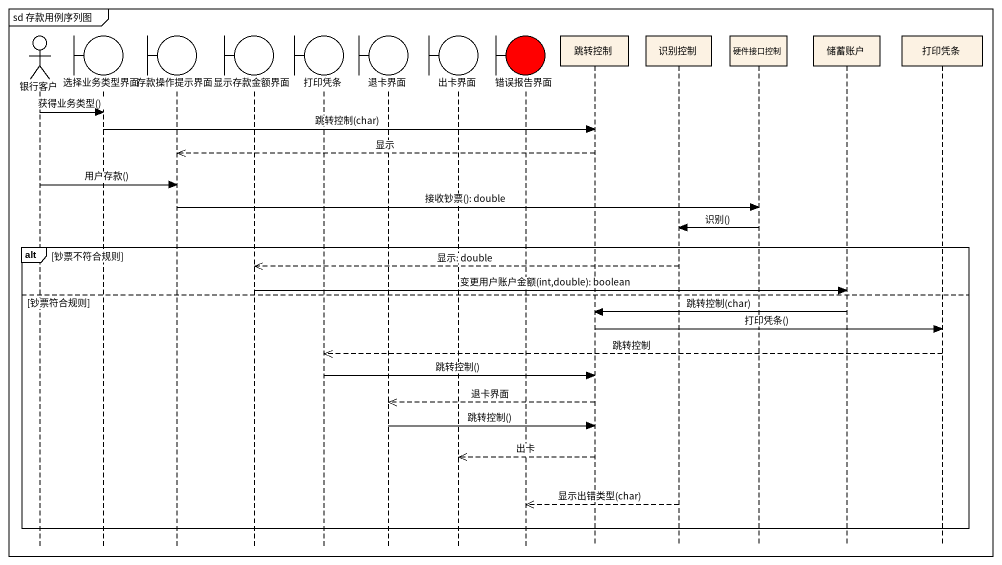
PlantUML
@startuml
mainframe sd 存款用例序列图
hide footbox
actor 银行客户
boundary 选择业务类型界面
boundary 存款操作提示界面
boundary 显示存款金额界面
boundary 打印凭条
boundary 退卡界面
boundary 出卡界面
boundary 错误报告界面 #FF0000
participant 跳转控制
participant 识别控制
participant 硬件接口控制
participant 储蓄账户
participant "打印凭条" as 打印凭条_2

银行客户 -> 选择业务类型界面 : 获得业务类型()
选择业务类型界面 -> 跳转控制 : 跳转控制(char)
跳转控制 -->> 存款操作提示界面 : 显示
银行客户 -> 存款操作提示界面 : 用户存款()
存款操作提示界面 -> 硬件接口控制 : 接收钞票(): double
硬件接口控制 -> 识别控制 : 识别()
alt 钞票不符合规则
  识别控制 -->> 显示存款金额界面 : 显示: double
  显示存款金额界面 -> 储蓄账户 : 变更用户账户金额(int,double): boolean
else 钞票符合规则
  储蓄账户 -> 跳转控制 : 跳转控制(char)
  跳转控制 -> 打印凭条_2 : 打印凭条()
  打印凭条_2 -->> 打印凭条 : 跳转控制
  打印凭条 -> 跳转控制 : 跳转控制()
  跳转控制 -->> 退卡界面 : 退卡界面
  退卡界面 -> 跳转控制 : 跳转控制()
  跳转控制 -->> 出卡界面 : 出卡
  识别控制 -->> 错误报告界面 : 显示出错类型(char)
end
@enduml
